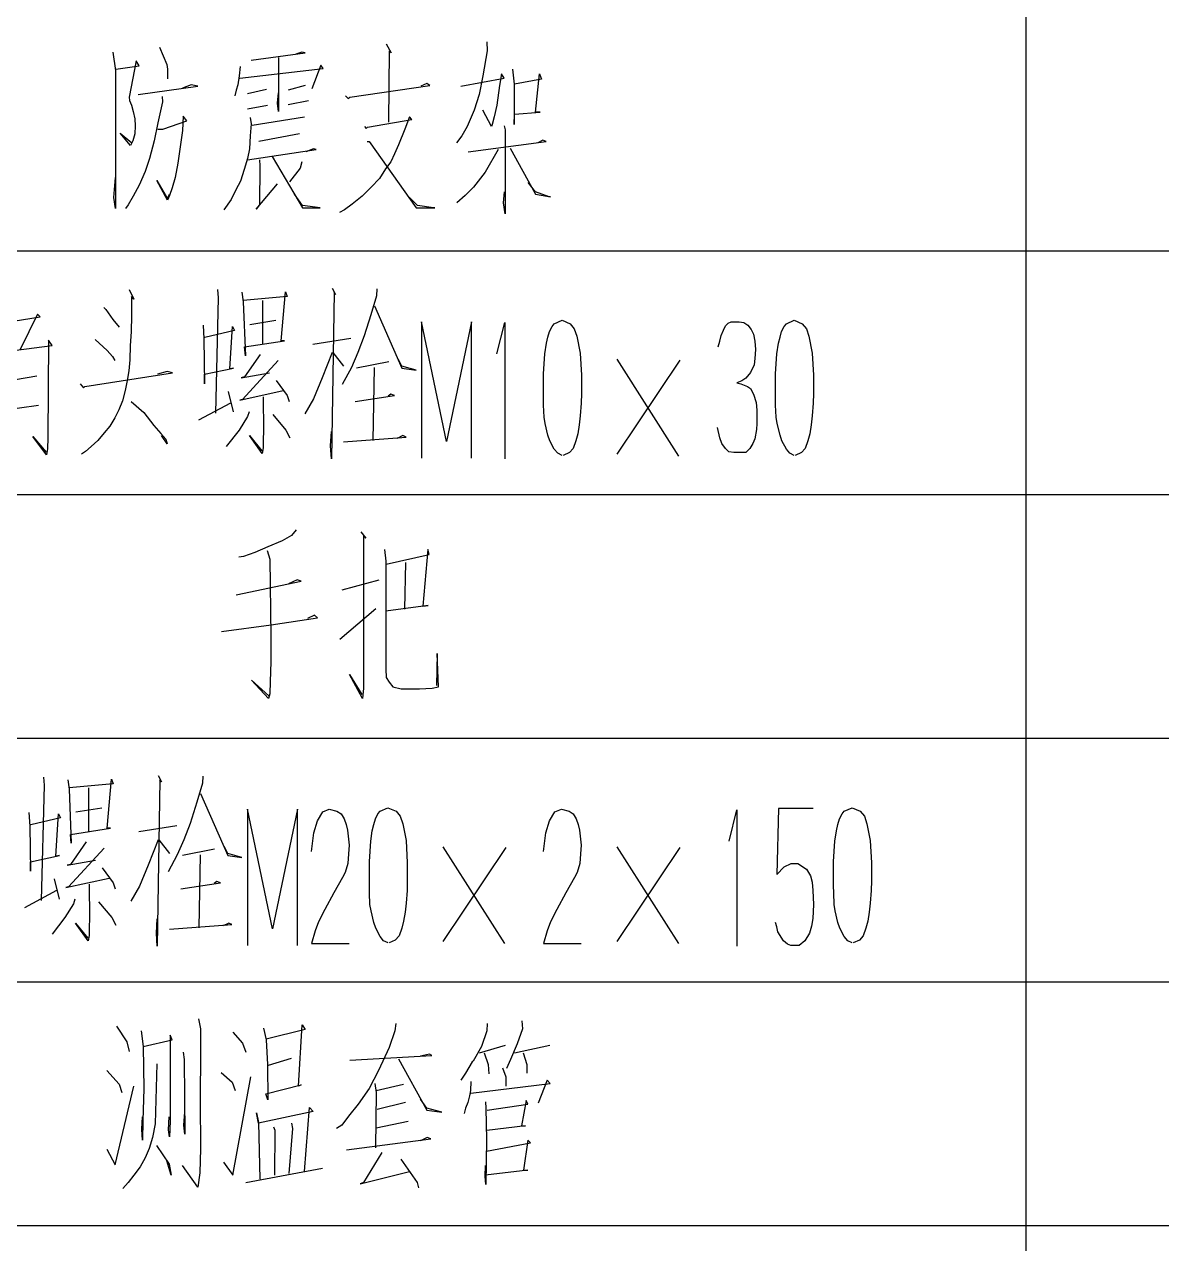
# Model space of a CAD drawing. Extents: x 0 to 2376, y 0 to 3364.
# Drawn here: x 1860.9 to 1991.6, y 1241.9 to 1382 of the extents above; entities that cross this region are included whole.
import ezdxf

# ---------------------------------------------------------------- set-up
doc = ezdxf.new("R2010")
doc.units = 0
doc.header["$MEASUREMENT"] = 0
doc.layers.add('6', color=7, linetype='Continuous')
doc.layers.add('9', color=7, linetype='Continuous')

# ---------------------------------------------------------------- blocks, each defined once
blk = doc.blocks.new('BLKENT235')
at = {"layer": '9', "color": 2, "linetype": 'Continuous'}
for p, q in [((1880.89, 1267.76), (1881.15, 1266.59)), ((1871.48, 1266.9), (1872.68, 1265.1)), ((1874.3, 1266.35), (1874.56, 1264.55)), ((1881.15, 1266.59), (1881.15, 1264.08)), ((1888.37, 1266.67), (1888.68, 1265.33)), ((1893.18, 1266.51), (1888.68, 1265.41)), ((1892.39, 1260), (1892.81, 1267.06)), ((1892.81, 1267.06), (1893.18, 1266.51)), ((1903.48, 1266.35), (1902.8, 1264.47)), ((1903.58, 1267.22), (1903.48, 1266.35)), ((1914.04, 1266.35), (1913.41, 1264.55)), ((1914.09, 1267.22), (1914.04, 1266.35)), ((1918.12, 1266.59), (1917.54, 1264.86)), ((1918.07, 1267.53), (1918.12, 1266.59)), ((1872.68, 1265.1), (1872.94, 1264)), ((1874.56, 1264.55), (1877.86, 1265.33)), ((1877.86, 1265.33), (1877.65, 1265.88)), ((1877.65, 1265.88), (1877.65, 1260.71)), ((1884.86, 1266.2), (1885.96, 1264.94)), ((1885.96, 1264.94), (1886.33, 1263.92)), ((1888.68, 1265.33), (1888.84, 1262.51)), ((1874.56, 1264.55), (1874.61, 1259.69)), ((1879.16, 1263.92), (1879.27, 1263.06)), ((1881.15, 1264.08), (1881.1, 1258.27)), ((1898.3, 1262.98), (1907.71, 1263.53)), ((1902.8, 1264.47), (1901.59, 1261.8)), ((1907.45, 1263.69), (1906.41, 1263.45)), ((1907.71, 1263.53), (1907.45, 1263.69)), ((1913.41, 1264.55), (1912.47, 1262.9)), ((1913.2, 1263.84), (1916.18, 1264.71)), ((1913.73, 1263.84), (1914.2, 1262.51)), ((1917.54, 1264.86), (1916.76, 1263.06)), ((1917.23, 1263.84), (1921.26, 1264.71)), ((1918.22, 1263.84), (1918.64, 1262.51)), ((1876.13, 1262.59), (1875.92, 1255.69)), ((1879.27, 1263.06), (1879.32, 1254.51)), ((1888.84, 1262.51), (1888.89, 1258.43)), ((1888.94, 1262.43), (1891.61, 1263.22)), ((1903.9, 1263.14), (1907.14, 1257.25)), ((1912.37, 1262.82), (1911.58, 1261.49)), ((1912.47, 1262.9), (1912.37, 1262.82)), ((1914.2, 1262.51), (1914.25, 1261.41)), ((1916.76, 1263.06), (1916.29, 1262.04)), ((1918.64, 1262.51), (1918.64, 1261.49)), ((1870.38, 1261.8), (1871.79, 1260.24)), ((1883.5, 1261.57), (1884.76, 1260.47)), ((1884.86, 1249.8), (1886.9, 1261.1)), ((1901.59, 1261.8), (1900.5, 1259.76)), ((1911.58, 1261.49), (1911.06, 1260.71)), ((1915.82, 1262.12), (1916.24, 1261.1)), ((1916.24, 1261.1), (1916.24, 1260)), ((1871.32, 1250.98), (1873.46, 1260)), ((1871.79, 1260.24), (1872.1, 1259.29)), ((1874.61, 1259.69), (1874.51, 1256.08)), ((1877.65, 1260.71), (1877.65, 1256.31)), ((1884.76, 1260.47), (1885.12, 1259.53)), ((1888.63, 1259.14), (1892.71, 1260.16)), ((1892.71, 1260.16), (1892.39, 1260)), ((1900.5, 1259.76), (1899.24, 1257.96)), ((1901.18, 1260.31), (1901.33, 1259.29)), ((1901.33, 1259.53), (1904.47, 1260.24)), ((1912.16, 1259.53), (1912.05, 1258.9)), ((1912.21, 1260.55), (1912.16, 1259.53)), ((1912.21, 1259.22), (1921.31, 1260.31)), ((1920.99, 1260.71), (1919.95, 1258.04)), ((1921.31, 1260.31), (1920.99, 1260.71)), ((1881.1, 1258.27), (1881.15, 1252.86)), ((1888.89, 1258.43), (1888.63, 1259.14)), ((1899.24, 1257.96), (1898.14, 1256.55)), ((1901.33, 1259.29), (1901.23, 1252.94)), ((1904.68, 1258.12), (1901.44, 1257.33)), ((1907.14, 1257.49), (1906.41, 1258.51)), ((1911.84, 1258.12), (1911.58, 1257.49)), ((1912.05, 1258.9), (1911.84, 1258.12)), ((1913.88, 1258.2), (1913.93, 1257.49)), ((1914.09, 1257.25), (1918.75, 1257.96)), ((1918.54, 1258.35), (1918.01, 1255.45)), ((1918.75, 1257.96), (1918.54, 1258.35)), ((1879.22, 1255.53), (1879.32, 1257.02)), ((1887.79, 1255.76), (1887.58, 1256.94)), ((1887.58, 1256.94), (1887.79, 1255.84)), ((1894.07, 1257.1), (1887.79, 1255.76)), ((1893.07, 1250.2), (1893.65, 1257.57)), ((1893.65, 1257.57), (1894.07, 1257.1)), ((1898.14, 1256.55), (1897.36, 1255.53)), ((1908.86, 1257.02), (1907.14, 1257.49)), ((1907.14, 1257.25), (1908.86, 1257.02)), ((1911.58, 1257.49), (1911.43, 1256.86)), ((1913.93, 1257.49), (1913.99, 1253.88)), ((1874.41, 1255.06), (1874.46, 1256.47)), ((1874.51, 1256.08), (1874.46, 1253.8)), ((1875.92, 1255.69), (1875.61, 1254.12)), ((1877.44, 1254.98), (1877.54, 1256.47)), ((1877.65, 1256), (1877.59, 1254.2)), ((1877.65, 1256.31), (1877.65, 1256)), ((1879.32, 1254.51), (1879.22, 1255.53)), ((1887.79, 1255.84), (1887.95, 1249.33)), ((1889.73, 1254.9), (1889.57, 1255.29)), ((1891.71, 1255.14), (1891.29, 1249.96)), ((1891.61, 1255.76), (1891.71, 1255.14)), ((1897.36, 1255.53), (1896.78, 1255.14)), ((1901.33, 1255.22), (1904.99, 1256)), ((1918.48, 1255.45), (1914.04, 1254.9)), ((1918.01, 1255.45), (1918.48, 1255.45)), ((1874.46, 1253.8), (1874.41, 1255.06)), ((1875.61, 1254.12), (1875.24, 1252.86)), ((1877.59, 1254.2), (1877.44, 1254.98)), ((1889.67, 1249.8), (1889.73, 1254.9)), ((1897.93, 1252.71), (1907.61, 1253.96)), ((1907.19, 1254.12), (1906.41, 1253.73)), ((1907.61, 1253.96), (1907.19, 1254.12)), ((1913.99, 1253.88), (1913.93, 1248.71)), ((1918.75, 1253.8), (1918.27, 1250.35)), ((1919.06, 1253.49), (1918.75, 1253.8)), ((1870.38, 1252.78), (1871.32, 1250.98)), ((1875.24, 1252.86), (1874.77, 1251.76)), ((1876.08, 1253.18), (1877.54, 1251.06)), ((1881.15, 1252.86), (1881.05, 1250.04)), ((1901.96, 1252.39), (1899.87, 1248.94)), ((1913.99, 1252.55), (1919.06, 1253.49)), ((1874.77, 1251.76), (1874.2, 1250.75)), ((1877.75, 1249.8), (1877.28, 1251.45)), ((1877.54, 1251.06), (1877.75, 1249.8)), ((1883.76, 1251.29), (1884.86, 1249.8)), ((1904.16, 1251.61), (1905.78, 1249.33)), ((1873.46, 1249.8), (1872.84, 1248.94)), ((1874.2, 1250.75), (1873.46, 1249.8)), ((1880.84, 1248.39), (1879.06, 1250.9)), ((1881.05, 1250.04), (1880.84, 1248.39)), ((1886.33, 1248.94), (1895.16, 1250.59)), ((1899.5, 1248.78), (1905.15, 1250.2)), ((1913.83, 1249.65), (1913.88, 1250.9)), ((1913.93, 1248.71), (1913.83, 1249.65)), ((1918.75, 1250.35), (1913.88, 1249.8)), ((1918.27, 1250.35), (1918.75, 1250.35)), ((1872.84, 1248.94), (1872.21, 1248.24)), ((1899.87, 1248.94), (1899.5, 1248.78)), ((1905.78, 1249.33), (1906.04, 1248.94)), ((1906.04, 1248.94), (1906.2, 1248.31))]:
    blk.add_line(p, q, dxfattribs=at)
blk = doc.blocks.new('BLKENT236')
at = {"layer": '9', "color": 2, "linetype": 'Continuous'}
for p, q in [((1863.15, 1294.59), (1862.84, 1281.33)), ((1863.1, 1295.53), (1863.15, 1294.59)), ((1865.87, 1295.22), (1866.03, 1294.12)), ((1871.1, 1294.75), (1866.03, 1294.27)), ((1870.42, 1289.65), (1870.89, 1295.29)), ((1870.89, 1295.29), (1871.1, 1294.75)), ((1876.48, 1295.22), (1876.17, 1276.08)), ((1876.27, 1295.69), (1876.64, 1294.98)), ((1876.64, 1294.98), (1876.48, 1295.22)), ((1881.35, 1294.82), (1880.72, 1292.63)), ((1881.4, 1295.61), (1881.35, 1294.82)), ((1866.03, 1294.12), (1866.29, 1287.92)), ((1868.27, 1294.27), (1868.27, 1289.25)), ((1881.14, 1293.65), (1884.27, 1286.51)), ((1866.81, 1291.53), (1869.79, 1292)), ((1880.72, 1292.63), (1879.93, 1290.2)), ((1889.4, 1278.08), (1886.52, 1291.84)), ((1886.52, 1291.84), (1886.52, 1276.16)), ((1892.27, 1291.84), (1889.4, 1278.08)), ((1892.27, 1276.16), (1892.27, 1291.84)), ((1895.18, 1291.52), (1895.93, 1291.84)), ((1895.93, 1291.84), (1896.82, 1291.6)), ((1896.82, 1291.6), (1897.29, 1291.28)), ((1901.53, 1291.28), (1901.79, 1291.6)), ((1901.79, 1291.6), (1902.68, 1292)), ((1902.68, 1292), (1903.62, 1291.6)), ((1903.62, 1291.6), (1904.09, 1291.04)), ((1921.84, 1291.52), (1922.6, 1291.84)), ((1922.6, 1291.84), (1923.49, 1291.6)), ((1923.49, 1291.6), (1923.96, 1291.28)), ((1941.87, 1288.16), (1942.76, 1291.76)), ((1942.76, 1291.76), (1942.76, 1276.08)), ((1947.57, 1291.92), (1947.36, 1284.32)), ((1951.54, 1291.92), (1947.57, 1291.92)), ((1954.86, 1291.28), (1955.12, 1291.6)), ((1955.12, 1291.6), (1956.01, 1292)), ((1956.01, 1292), (1956.95, 1291.6)), ((1956.95, 1291.6), (1957.42, 1291.04)), ((1861.42, 1291.45), (1861.53, 1289.88)), ((1865.03, 1290.82), (1861.63, 1290.04)), ((1864.51, 1286.43), (1864.82, 1291.29)), ((1864.82, 1291.29), (1865.03, 1290.82)), ((1879.93, 1290.2), (1879.2, 1288.31)), ((1894.16, 1289.12), (1894.58, 1290.48)), ((1894.58, 1290.48), (1895.18, 1291.52)), ((1897.29, 1291.28), (1897.63, 1290.72)), ((1897.63, 1290.72), (1897.87, 1290.08)), ((1901.06, 1290.08), (1901.24, 1290.72)), ((1901.24, 1290.72), (1901.53, 1291.28)), ((1904.09, 1291.04), (1904.38, 1290.16)), ((1904.38, 1290.16), (1904.75, 1288.24)), ((1920.82, 1289.12), (1921.24, 1290.48)), ((1921.24, 1290.48), (1921.84, 1291.52)), ((1923.96, 1291.28), (1924.3, 1290.72)), ((1924.3, 1290.72), (1924.54, 1290.08)), ((1954.39, 1290.08), (1954.58, 1290.72)), ((1954.58, 1290.72), (1954.86, 1291.28)), ((1957.42, 1291.04), (1957.71, 1290.16)), ((1957.71, 1290.16), (1958.08, 1288.24)), ((1861.53, 1289.88), (1861.58, 1284.71)), ((1866.18, 1288.94), (1870.78, 1289.65)), ((1866.29, 1287.92), (1866.18, 1288.94)), ((1870.78, 1289.65), (1870.42, 1289.65)), ((1874.03, 1289.25), (1878.42, 1289.96)), ((1893.9, 1286.96), (1894.16, 1289.12)), ((1897.87, 1290.08), (1898.03, 1289.44)), ((1898.03, 1289.44), (1898.21, 1287.68)), ((1900.69, 1288.16), (1900.88, 1289.36)), ((1900.88, 1289.36), (1901.06, 1290.08)), ((1920.56, 1286.96), (1920.82, 1289.12)), ((1924.54, 1290.08), (1924.69, 1289.44)), ((1924.69, 1289.44), (1924.88, 1287.68)), ((1954.03, 1288.16), (1954.21, 1289.36)), ((1954.21, 1289.36), (1954.39, 1290.08)), ((1870.05, 1287.37), (1865.97, 1282.9)), ((1868.01, 1288.08), (1866.18, 1285.49)), ((1876.27, 1288.31), (1875.12, 1285.41)), ((1876.33, 1288.31), (1877.58, 1286.75)), ((1879.2, 1288.31), (1878.47, 1286.59)), ((1884.27, 1286.75), (1883.86, 1287.53)), ((1898.21, 1287.68), (1898.16, 1286.72)), ((1900.54, 1285.84), (1900.69, 1288.16)), ((1904.75, 1288.24), (1904.9, 1285.68)), ((1916.09, 1276.4), (1909.03, 1287.52)), ((1909.03, 1276.64), (1916.25, 1287.44)), ((1924.88, 1287.68), (1924.82, 1286.72)), ((1936.09, 1276.4), (1929.03, 1287.52)), ((1929.03, 1276.64), (1936.25, 1287.44)), ((1953.87, 1285.84), (1954.03, 1288.16)), ((1958.08, 1288.24), (1958.24, 1285.68)), ((1861.58, 1285.8), (1864.93, 1286.51)), ((1864.93, 1286.51), (1864.51, 1286.43)), ((1865.82, 1285.41), (1869.06, 1285.96)), ((1878.47, 1286.59), (1877.42, 1284.63)), ((1882.76, 1287.22), (1879.05, 1286.51)), ((1881.09, 1286.59), (1880.93, 1278.2)), ((1885.9, 1286.27), (1884.27, 1286.75)), ((1884.27, 1286.51), (1885.9, 1286.27)), ((1898.16, 1286.72), (1898.05, 1285.6)), ((1924.82, 1286.72), (1924.72, 1285.6)), ((1861.58, 1284.71), (1861.58, 1285.8)), ((1866.18, 1285.49), (1865.82, 1285.41)), ((1869.84, 1285.1), (1871.1, 1283.37)), ((1875.12, 1285.41), (1874.13, 1282.98)), ((1897.74, 1284.56), (1897.45, 1284)), ((1898.05, 1285.6), (1897.74, 1284.56)), ((1900.54, 1283.04), (1900.54, 1285.84)), ((1904.9, 1285.68), (1904.9, 1283.6)), ((1924.41, 1284.56), (1924.12, 1284)), ((1924.72, 1285.6), (1924.41, 1284.56)), ((1947.36, 1284.32), (1948.22, 1285.2)), ((1948.22, 1285.2), (1949.01, 1285.6)), ((1949.01, 1285.6), (1949.76, 1285.6)), ((1949.76, 1285.6), (1950.76, 1284.96)), ((1950.76, 1284.96), (1951.23, 1284.16)), ((1953.87, 1283.04), (1953.87, 1285.84)), ((1958.24, 1285.68), (1958.24, 1283.6)), ((1864.3, 1283.84), (1864.88, 1281.49)), ((1865.66, 1282.82), (1870.63, 1283.92)), ((1868.33, 1283.22), (1868.38, 1279.29)), ((1871.1, 1283.37), (1871.31, 1282.67)), ((1878.89, 1282.67), (1883.44, 1283.37)), ((1883.02, 1283.53), (1882.71, 1283.29)), ((1883.44, 1283.37), (1883.02, 1283.53)), ((1897.45, 1284), (1896.46, 1282.24)), ((1904.9, 1283.6), (1904.88, 1282.48)), ((1924.12, 1284), (1923.12, 1282.24)), ((1951.23, 1284.16), (1951.41, 1283.44)), ((1951.41, 1283.44), (1951.52, 1282.48)), ((1958.24, 1283.6), (1958.21, 1282.48)), ((1860.95, 1280.55), (1864.61, 1282.51)), ((1865.97, 1282.9), (1865.66, 1282.82)), ((1874.13, 1282.98), (1873.14, 1281.25)), ((1896.46, 1282.24), (1895.41, 1280.32)), ((1900.56, 1282.24), (1900.54, 1283.04)), ((1900.61, 1280.88), (1900.56, 1282.24)), ((1904.88, 1282.48), (1904.77, 1281.04)), ((1923.12, 1282.24), (1922.08, 1280.32)), ((1951.52, 1282.48), (1951.57, 1280.88)), ((1953.9, 1282.24), (1953.87, 1283.04)), ((1953.95, 1280.88), (1953.9, 1282.24)), ((1958.21, 1282.48), (1958.1, 1281.04)), ((1866.55, 1280.94), (1865.56, 1279.37)), ((1866.71, 1281.49), (1866.55, 1280.94)), ((1869.42, 1281.18), (1870.94, 1279.37)), ((1900.75, 1280.16), (1900.61, 1280.88)), ((1904.77, 1281.04), (1904.64, 1280)), ((1951.57, 1280.88), (1951.49, 1279.28)), ((1954.08, 1280.16), (1953.95, 1280.88)), ((1958.1, 1281.04), (1957.97, 1280)), ((1865.56, 1279.37), (1864.09, 1277.49)), ((1868.38, 1279.29), (1868.33, 1278.27)), ((1870.94, 1279.37), (1871.41, 1278.51)), ((1876.07, 1277.57), (1876.17, 1279.22)), ((1895.41, 1280.32), (1894.71, 1278.88)), ((1901.06, 1278.8), (1900.75, 1280.16)), ((1904.48, 1278.96), (1904.27, 1278.16)), ((1904.64, 1280), (1904.48, 1278.96)), ((1922.08, 1280.32), (1921.37, 1278.88)), ((1951.49, 1279.28), (1951.33, 1278.4)), ((1954.39, 1278.8), (1954.08, 1280.16)), ((1957.82, 1278.96), (1957.61, 1278.16)), ((1957.97, 1280), (1957.82, 1278.96)), ((1868.22, 1276.71), (1866.76, 1278.75)), ((1866.76, 1278.75), (1868.17, 1277.02)), ((1868.33, 1278.27), (1868.33, 1277.33)), ((1876.17, 1276.08), (1876.07, 1277.57)), ((1877.58, 1278.04), (1884.75, 1278.59)), ((1884.38, 1278.75), (1883.75, 1278.43)), ((1884.75, 1278.59), (1884.38, 1278.75)), ((1894.31, 1277.84), (1893.9, 1276.4)), ((1894.71, 1278.88), (1894.31, 1277.84)), ((1901.27, 1278.16), (1901.06, 1278.8)), ((1901.79, 1277.2), (1901.27, 1278.16)), ((1904.27, 1278.16), (1903.96, 1277.28)), ((1920.98, 1277.84), (1920.56, 1276.4)), ((1921.37, 1278.88), (1920.98, 1277.84)), ((1947.36, 1278.32), (1947.2, 1278.8)), ((1947.49, 1277.76), (1947.36, 1278.32)), ((1948.12, 1276.72), (1947.49, 1277.76)), ((1951.1, 1277.6), (1950.58, 1276.72)), ((1951.33, 1278.4), (1951.1, 1277.6)), ((1954.6, 1278.16), (1954.39, 1278.8)), ((1955.12, 1277.2), (1954.6, 1278.16)), ((1957.61, 1278.16), (1957.29, 1277.28)), ((1868.33, 1277.33), (1868.22, 1276.71)), ((1893.9, 1276.4), (1898.21, 1276.4)), ((1902.18, 1276.72), (1901.79, 1277.2)), ((1902.71, 1276.48), (1902.18, 1276.72)), ((1903.52, 1276.8), (1902.81, 1276.48)), ((1903.96, 1277.28), (1903.52, 1276.8)), ((1920.56, 1276.4), (1924.88, 1276.4)), ((1948.59, 1276.32), (1948.12, 1276.72)), ((1948.98, 1276.16), (1948.59, 1276.32)), ((1949.92, 1276.16), (1948.98, 1276.16)), ((1950.58, 1276.72), (1949.92, 1276.16)), ((1955.52, 1276.72), (1955.12, 1277.2)), ((1956.04, 1276.48), (1955.52, 1276.72)), ((1956.85, 1276.8), (1956.14, 1276.48)), ((1957.29, 1277.28), (1956.85, 1276.8))]:
    blk.add_line(p, q, dxfattribs=at)
blk = doc.blocks.new('BLKENT237')
at = {"layer": '9', "color": 2, "linetype": 'Continuous'}
for p, q in [((1892.13, 1323.92), (1891.61, 1323.29)), ((1890.51, 1322.67), (1888.89, 1321.96)), ((1891.61, 1323.29), (1890.51, 1322.67)), ((1899.56, 1323.69), (1900.13, 1322.98)), ((1900.13, 1322.98), (1899.87, 1323.37)), ((1899.87, 1323.37), (1899.87, 1307.76)), ((1887.37, 1321.33), (1886.07, 1320.86)), ((1888.89, 1321.96), (1887.37, 1321.33)), ((1888.78, 1321.57), (1889.1, 1320.55)), ((1902.27, 1321.65), (1902.43, 1320.31)), ((1902.48, 1320), (1907.4, 1321.1)), ((1907.24, 1321.65), (1906.67, 1315.14)), ((1907.4, 1321.1), (1907.24, 1321.65)), ((1886.07, 1320.86), (1885.54, 1320.78)), ((1889.1, 1320.55), (1889.2, 1311.69)), ((1902.43, 1320.31), (1902.43, 1307.92)), ((1904.68, 1320.16), (1904.58, 1314.82)), ((1892.24, 1318.2), (1891.24, 1317.73)), ((1892.71, 1318.04), (1892.24, 1318.2)), ((1897.41, 1317.02), (1901.65, 1318.2)), ((1885.23, 1316.47), (1892.71, 1318.04)), ((1894.22, 1314.12), (1893.44, 1313.73)), ((1894.59, 1313.8), (1894.22, 1314.12)), ((1897.15, 1311.37), (1901.28, 1314.9)), ((1907.29, 1315.22), (1902.43, 1314.59)), ((1906.67, 1315.14), (1907.29, 1315.22)), ((1883.56, 1312.24), (1889.25, 1313.02)), ((1889.25, 1313.02), (1894.59, 1313.8)), ((1889.2, 1311.69), (1889.2, 1308.78)), ((1889.2, 1308.78), (1889.15, 1306.51)), ((1908.34, 1309.73), (1908.24, 1306.04)), ((1908.5, 1305.88), (1908.34, 1309.73)), ((1899.76, 1304.55), (1898.25, 1307.29)), ((1898.25, 1307.29), (1899.66, 1305.02)), ((1899.87, 1307.76), (1899.87, 1305.73)), ((1902.43, 1307.92), (1902.48, 1306.98)), ((1902.48, 1306.98), (1902.8, 1306.43)), ((1888.94, 1304.55), (1887.01, 1306.67)), ((1887.01, 1306.67), (1888.99, 1304.86)), ((1889.15, 1306.51), (1889.1, 1305.1)), ((1899.87, 1305.73), (1899.76, 1304.55)), ((1902.8, 1306.43), (1903.22, 1305.88)), ((1903.22, 1305.88), (1904.21, 1305.65)), ((1904.21, 1305.65), (1906.3, 1305.65)), ((1906.3, 1305.65), (1907.76, 1305.73)), ((1907.76, 1305.73), (1908.5, 1305.88)), ((1889.1, 1305.1), (1888.94, 1304.55))]:
    blk.add_line(p, q, dxfattribs=at)
blk = doc.blocks.new('BLKENT238')
at = {"layer": '9', "color": 2, "linetype": 'Continuous'}
for p, q in [((1872.95, 1351.53), (1873.48, 1350.43)), ((1873.48, 1350.43), (1873.22, 1350.75)), ((1873.22, 1350.75), (1873.22, 1348.55)), ((1883.15, 1350.59), (1882.84, 1337.33)), ((1883.1, 1351.53), (1883.15, 1350.59)), ((1885.87, 1351.22), (1886.03, 1350.12)), ((1891.1, 1350.75), (1886.03, 1350.27)), ((1890.42, 1345.65), (1890.89, 1351.29)), ((1890.89, 1351.29), (1891.1, 1350.75)), ((1896.48, 1351.22), (1896.17, 1332.08)), ((1896.27, 1351.69), (1896.64, 1350.98)), ((1896.64, 1350.98), (1896.48, 1351.22)), ((1901.35, 1350.82), (1900.72, 1348.63)), ((1901.4, 1351.61), (1901.35, 1350.82)), ((1870.03, 1349.49), (1870.24, 1349.25)), ((1870.24, 1349.25), (1871.07, 1348.08)), ((1886.03, 1350.12), (1886.29, 1343.92)), ((1888.27, 1350.27), (1888.27, 1345.25)), ((1901.14, 1349.65), (1904.27, 1342.51)), ((1858.63, 1347.76), (1862.71, 1348.39)), ((1862.39, 1348.71), (1860.41, 1344.63)), ((1862.71, 1348.39), (1862.39, 1348.71)), ((1871.07, 1348.08), (1871.8, 1347.22)), ((1873.22, 1348.55), (1873.16, 1346.67)), ((1886.81, 1347.53), (1889.79, 1348)), ((1900.72, 1348.63), (1899.93, 1346.2)), ((1909.4, 1334.08), (1906.52, 1347.84)), ((1906.52, 1347.84), (1906.52, 1332.16)), ((1912.27, 1347.84), (1909.4, 1334.08)), ((1912.27, 1332.16), (1912.27, 1347.84)), ((1915.2, 1344.16), (1916.09, 1347.76)), ((1916.09, 1347.76), (1916.09, 1332.08)), ((1921.53, 1347.28), (1921.79, 1347.6)), ((1921.79, 1347.6), (1922.68, 1348)), ((1922.68, 1348), (1923.62, 1347.6)), ((1923.62, 1347.6), (1924.09, 1347.04)), ((1941.45, 1347.36), (1941.76, 1347.68)), ((1941.76, 1347.68), (1942.13, 1347.84)), ((1942.13, 1347.84), (1943.02, 1347.84)), ((1943.02, 1347.84), (1943.57, 1347.76)), ((1943.57, 1347.76), (1944.04, 1347.44)), ((1948.2, 1347.28), (1948.46, 1347.6)), ((1948.46, 1347.6), (1949.35, 1348)), ((1949.35, 1348), (1950.29, 1347.6)), ((1950.29, 1347.6), (1950.76, 1347.04)), ((1873.16, 1346.67), (1873.06, 1345.1)), ((1881.43, 1347.45), (1881.53, 1345.88)), ((1885.03, 1346.82), (1881.63, 1346.04)), ((1884.51, 1342.43), (1884.82, 1347.29)), ((1884.82, 1347.29), (1885.03, 1346.82)), ((1899.93, 1346.2), (1899.2, 1344.31)), ((1921.06, 1346.08), (1921.24, 1346.72)), ((1921.24, 1346.72), (1921.53, 1347.28)), ((1924.09, 1347.04), (1924.38, 1346.16)), ((1940.8, 1345.6), (1940.95, 1346.24)), ((1940.95, 1346.24), (1941.22, 1346.88)), ((1941.22, 1346.88), (1941.45, 1347.36)), ((1944.04, 1347.44), (1944.41, 1346.96)), ((1944.41, 1346.96), (1944.67, 1346.4)), ((1944.67, 1346.4), (1944.85, 1345.6)), ((1947.73, 1346.08), (1947.91, 1346.72)), ((1947.91, 1346.72), (1948.2, 1347.28)), ((1950.76, 1347.04), (1951.05, 1346.16)), ((1857.84, 1344.31), (1864.07, 1345.1)), ((1863.65, 1345.73), (1863.59, 1334.51)), ((1864.07, 1345.1), (1863.65, 1345.73)), ((1869.03, 1345.8), (1870.39, 1344.55)), ((1873.06, 1345.1), (1873.01, 1343.45)), ((1881.53, 1345.88), (1881.58, 1340.71)), ((1886.18, 1344.94), (1890.78, 1345.65)), ((1886.29, 1343.92), (1886.18, 1344.94)), ((1890.78, 1345.65), (1890.42, 1345.65)), ((1894.03, 1345.25), (1898.42, 1345.96)), ((1920.69, 1344.16), (1920.88, 1345.36)), ((1920.88, 1345.36), (1921.06, 1346.08)), ((1924.38, 1346.16), (1924.75, 1344.24)), ((1940.64, 1344.96), (1940.8, 1345.6)), ((1944.85, 1345.6), (1944.93, 1344.64)), ((1947.36, 1344.16), (1947.54, 1345.36)), ((1947.54, 1345.36), (1947.73, 1346.08)), ((1951.05, 1346.16), (1951.41, 1344.24)), ((1870.39, 1344.55), (1871.02, 1343.84)), ((1871.02, 1343.84), (1871.28, 1343.37)), ((1873.01, 1343.45), (1872.9, 1342.2)), ((1890.05, 1343.37), (1885.97, 1338.9)), ((1888.01, 1344.08), (1886.18, 1341.49)), ((1896.27, 1344.31), (1895.12, 1341.41)), ((1896.33, 1344.31), (1897.58, 1342.75)), ((1899.2, 1344.31), (1898.47, 1342.59)), ((1904.27, 1342.75), (1903.86, 1343.53)), ((1920.54, 1341.84), (1920.69, 1344.16)), ((1924.75, 1344.24), (1924.9, 1341.68)), ((1936.09, 1332.4), (1929.03, 1343.52)), ((1929.03, 1332.64), (1936.25, 1343.44)), ((1944.85, 1343.6), (1944.75, 1342.88)), ((1944.93, 1344.64), (1944.85, 1343.6)), ((1947.2, 1341.84), (1947.36, 1344.16)), ((1951.41, 1344.24), (1951.57, 1341.68)), ((1872.9, 1342.2), (1872.69, 1341.1)), ((1877.29, 1342.12), (1876.2, 1341.8)), ((1877.92, 1341.96), (1877.29, 1342.12)), ((1881.58, 1341.8), (1884.93, 1342.51)), ((1884.93, 1342.51), (1884.51, 1342.43)), ((1898.47, 1342.59), (1897.43, 1340.63)), ((1902.76, 1343.22), (1899.05, 1342.51)), ((1901.09, 1342.59), (1900.93, 1334.2)), ((1905.9, 1342.27), (1904.27, 1342.75)), ((1904.27, 1342.51), (1905.9, 1342.27)), ((1944.33, 1342), (1943.8, 1341.36)), ((1944.75, 1342.88), (1944.33, 1342)), ((1862.34, 1341.57), (1858.52, 1340.94)), ((1867.31, 1340.71), (1867.67, 1340.24)), ((1867.83, 1340.39), (1877.92, 1341.96)), ((1872.69, 1341.1), (1872.48, 1339.92)), ((1881.58, 1340.71), (1881.58, 1341.8)), ((1885.82, 1341.41), (1889.06, 1341.96)), ((1886.18, 1341.49), (1885.82, 1341.41)), ((1889.84, 1341.1), (1891.1, 1339.37)), ((1895.12, 1341.41), (1894.13, 1338.98)), ((1920.54, 1339.04), (1920.54, 1341.84)), ((1924.9, 1341.68), (1924.9, 1339.6)), ((1943.33, 1341.04), (1942.76, 1340.8)), ((1942.76, 1340.8), (1943.23, 1340.72)), ((1943.23, 1340.72), (1943.99, 1340.4)), ((1943.8, 1341.36), (1943.33, 1341.04)), ((1947.2, 1339.04), (1947.2, 1341.84)), ((1951.57, 1341.68), (1951.57, 1339.6)), ((1867.67, 1340.24), (1867.83, 1340.39)), ((1872.48, 1339.92), (1872.17, 1338.75)), ((1884.3, 1339.84), (1884.88, 1337.49)), ((1885.66, 1338.82), (1890.63, 1339.92)), ((1888.33, 1339.22), (1888.38, 1335.29)), ((1891.1, 1339.37), (1891.31, 1338.67)), ((1898.89, 1338.67), (1903.44, 1339.37)), ((1903.02, 1339.53), (1902.71, 1339.29)), ((1903.44, 1339.37), (1903.02, 1339.53)), ((1924.9, 1339.6), (1924.88, 1338.48)), ((1943.99, 1340.4), (1944.35, 1340.16)), ((1944.35, 1340.16), (1944.69, 1339.52)), ((1944.69, 1339.52), (1944.98, 1338.56)), ((1951.57, 1339.6), (1951.54, 1338.48)), ((1858.16, 1337.65), (1862.5, 1338.27)), ((1872.17, 1338.75), (1871.75, 1337.73)), ((1873.16, 1338.67), (1874.63, 1337.41)), ((1880.95, 1336.55), (1884.61, 1338.51)), ((1885.97, 1338.9), (1885.66, 1338.82)), ((1894.13, 1338.98), (1893.14, 1337.25)), ((1920.56, 1338.24), (1920.54, 1339.04)), ((1920.61, 1336.88), (1920.56, 1338.24)), ((1924.88, 1338.48), (1924.77, 1337.04)), ((1944.98, 1338.56), (1945.06, 1337.68)), ((1947.23, 1338.24), (1947.2, 1339.04)), ((1947.28, 1336.88), (1947.23, 1338.24)), ((1951.54, 1338.48), (1951.44, 1337.04)), ((1871.28, 1336.78), (1870.71, 1335.84)), ((1871.75, 1337.73), (1871.28, 1336.78)), ((1874.63, 1337.41), (1875.78, 1335.92)), ((1886.55, 1336.94), (1885.56, 1335.37)), ((1886.71, 1337.49), (1886.55, 1336.94)), ((1889.43, 1337.18), (1890.94, 1335.37)), ((1920.75, 1336.16), (1920.61, 1336.88)), ((1924.77, 1337.04), (1924.64, 1336)), ((1945.06, 1337.68), (1945.06, 1336.16)), ((1947.41, 1336.16), (1947.28, 1336.88)), ((1951.44, 1337.04), (1951.31, 1336)), ((1870.08, 1335.06), (1869.35, 1334.2)), ((1870.71, 1335.84), (1870.08, 1335.06)), ((1875.78, 1335.92), (1876.56, 1334.98)), ((1876.56, 1334.98), (1877.14, 1334.35)), ((1885.56, 1335.37), (1884.09, 1333.49)), ((1888.38, 1335.29), (1888.33, 1334.27)), ((1890.94, 1335.37), (1891.41, 1334.51)), ((1896.07, 1333.57), (1896.17, 1335.22)), ((1921.06, 1334.8), (1920.75, 1336.16)), ((1924.64, 1336), (1924.48, 1334.96)), ((1940.8, 1334.48), (1940.54, 1335.68)), ((1945.03, 1335.44), (1944.85, 1334.4)), ((1945.06, 1336.16), (1945.03, 1335.44)), ((1947.73, 1334.8), (1947.41, 1336.16)), ((1951.31, 1336), (1951.15, 1334.96)), ((1863.44, 1332.55), (1861.87, 1334.67)), ((1861.87, 1334.67), (1863.39, 1332.86)), ((1863.59, 1334.51), (1863.54, 1333.25)), ((1869.35, 1334.2), (1868.56, 1333.49)), ((1877.29, 1333.8), (1876.67, 1334.75)), ((1877.14, 1334.35), (1877.29, 1333.8)), ((1888.22, 1332.71), (1886.76, 1334.75)), ((1886.76, 1334.75), (1888.17, 1333.02)), ((1888.33, 1334.27), (1888.33, 1333.33)), ((1896.17, 1332.08), (1896.07, 1333.57)), ((1897.58, 1334.04), (1904.75, 1334.59)), ((1904.38, 1334.75), (1903.75, 1334.43)), ((1904.75, 1334.59), (1904.38, 1334.75)), ((1921.27, 1334.16), (1921.06, 1334.8)), ((1921.79, 1333.2), (1921.27, 1334.16)), ((1924.27, 1334.16), (1923.96, 1333.28)), ((1924.48, 1334.96), (1924.27, 1334.16)), ((1941.06, 1333.84), (1940.8, 1334.48)), ((1941.45, 1333.28), (1941.06, 1333.84)), ((1944.61, 1333.84), (1944.25, 1333.28)), ((1944.85, 1334.4), (1944.61, 1333.84)), ((1947.93, 1334.16), (1947.73, 1334.8)), ((1948.46, 1333.2), (1947.93, 1334.16)), ((1950.94, 1334.16), (1950.63, 1333.28)), ((1951.15, 1334.96), (1950.94, 1334.16)), ((1863.54, 1333.25), (1863.44, 1332.55)), ((1867.93, 1332.94), (1867.46, 1332.63)), ((1868.56, 1333.49), (1867.93, 1332.94)), ((1888.33, 1333.33), (1888.22, 1332.71)), ((1922.18, 1332.72), (1921.79, 1333.2)), ((1922.71, 1332.48), (1922.18, 1332.72)), ((1923.52, 1332.8), (1922.81, 1332.48)), ((1923.96, 1333.28), (1923.52, 1332.8)), ((1941.84, 1332.88), (1941.45, 1333.28)), ((1942.44, 1332.8), (1941.84, 1332.88)), ((1943.8, 1332.8), (1942.44, 1332.8)), ((1944.25, 1333.28), (1943.8, 1332.8)), ((1948.85, 1332.72), (1948.46, 1333.2)), ((1949.37, 1332.48), (1948.85, 1332.72)), ((1950.18, 1332.8), (1949.48, 1332.48)), ((1950.63, 1333.28), (1950.18, 1332.8))]:
    blk.add_line(p, q, dxfattribs=at)
blk = doc.blocks.new('BLKENT239')
at = {"layer": '9', "color": 2, "linetype": 'Continuous'}
for p, q in [((1914.04, 1380), (1914.09, 1378.98)), ((1871.06, 1378.82), (1871.37, 1376.71)), ((1876.44, 1379.37), (1877.28, 1377.41)), ((1886.95, 1377.88), (1893.18, 1378.75)), ((1892.76, 1378.82), (1892.08, 1378.59)), ((1893.18, 1378.75), (1892.76, 1378.82)), ((1902.48, 1379.76), (1903.06, 1378.75)), ((1902.8, 1378.98), (1902.75, 1370.75)), ((1903.06, 1378.75), (1902.8, 1378.98)), ((1914.09, 1378.98), (1913.57, 1376.08)), ((1871.42, 1376.86), (1874.09, 1377.25)), ((1873.73, 1377.8), (1872.94, 1373.65)), ((1874.09, 1377.25), (1873.73, 1377.8)), ((1877.28, 1377.41), (1877.33, 1376.86)), ((1885.7, 1377.18), (1885.59, 1376.08)), ((1890.09, 1378.2), (1890.09, 1372)), ((1894.95, 1377.33), (1893.91, 1374.59)), ((1895.22, 1376.94), (1894.95, 1377.33)), ((1871.37, 1376.71), (1871.37, 1360.86)), ((1877.33, 1376.86), (1877.33, 1375.76)), ((1885.59, 1376.08), (1885.44, 1375.06)), ((1885.65, 1375.84), (1895.22, 1376.94)), ((1911.06, 1374.9), (1916.03, 1375.84)), ((1913.57, 1376.08), (1913.15, 1373.96)), ((1915.71, 1376.31), (1915.5, 1374.98)), ((1916.03, 1375.84), (1915.71, 1376.31)), ((1916.97, 1376.86), (1917.18, 1375.14)), ((1920.31, 1375.69), (1917.23, 1375.14)), ((1919.63, 1371.92), (1920.1, 1376.31)), ((1920.1, 1376.31), (1920.31, 1375.69)), ((1873.99, 1373.96), (1880.84, 1374.9)), ((1880.05, 1375.06), (1879.06, 1374.67)), ((1880.84, 1374.9), (1880.05, 1375.06)), ((1885.23, 1374.43), (1885.07, 1373.8)), ((1885.44, 1375.06), (1885.23, 1374.43)), ((1888.73, 1374.51), (1886.54, 1374.04)), ((1893.18, 1374.98), (1891.19, 1374.43)), ((1898.3, 1373.65), (1907.5, 1374.98)), ((1907.14, 1375.22), (1906.46, 1374.9)), ((1907.5, 1374.98), (1907.14, 1375.22)), ((1915.5, 1374.98), (1915.19, 1372.71)), ((1917.18, 1375.14), (1917.18, 1370.51)), ((1872.94, 1373.65), (1872.99, 1373.25)), ((1872.99, 1373.25), (1873.2, 1372.71)), ((1876.76, 1373.1), (1876.24, 1370.67)), ((1876.71, 1373.73), (1876.76, 1373.1)), ((1889.99, 1372.94), (1890.09, 1374.12)), ((1890.09, 1372), (1889.99, 1372.94)), ((1891.19, 1372.78), (1893.54, 1373.25)), ((1897.78, 1373.8), (1898.09, 1373.49)), ((1898.09, 1373.49), (1898.3, 1373.65)), ((1913.15, 1373.96), (1912.58, 1372.16)), ((1873.2, 1372.71), (1873.41, 1372)), ((1873.41, 1372), (1873.57, 1371.14)), ((1879.16, 1371.45), (1879.06, 1369.8)), ((1879.58, 1370.9), (1879.16, 1371.45)), ((1886.54, 1372.31), (1888.84, 1372.71)), ((1912.58, 1372.16), (1911.79, 1370.27)), ((1914.56, 1370.27), (1913.57, 1372.16)), ((1915.19, 1372.71), (1914.88, 1371.37)), ((1917.18, 1370.51), (1917.23, 1371.69)), ((1917.23, 1371.69), (1920.16, 1371.92)), ((1920.16, 1371.92), (1919.63, 1371.92)), ((1873.57, 1371.14), (1873.62, 1370.35)), ((1873.62, 1370.35), (1873.57, 1369.41)), ((1876.24, 1370.67), (1875.82, 1368.63)), ((1876.81, 1369.96), (1879.58, 1370.9)), ((1886.85, 1371.29), (1886.95, 1370.59)), ((1886.95, 1370.59), (1886.85, 1369.18)), ((1887.06, 1370.43), (1893.07, 1371.37)), ((1899.97, 1370.27), (1900.18, 1370.04)), ((1900.18, 1370.04), (1900.34, 1370.2)), ((1900.34, 1370.2), (1905.41, 1371.06)), ((1905.15, 1371.37), (1904.63, 1369.96)), ((1905.41, 1371.06), (1905.15, 1371.37)), ((1911.79, 1370.27), (1911.16, 1369.18)), ((1914.67, 1370.51), (1914.56, 1370.27)), ((1914.88, 1371.37), (1914.67, 1370.51)), ((1916.03, 1370.35), (1916.13, 1369.88)), ((1873.1, 1368.08), (1871.9, 1369.49)), ((1871.9, 1369.49), (1873.25, 1368.39)), ((1873.36, 1368.63), (1873.1, 1368.08)), ((1873.57, 1369.41), (1873.36, 1368.63)), ((1875.82, 1368.63), (1875.29, 1366.59)), ((1876.24, 1369.96), (1876.81, 1369.96)), ((1879.06, 1369.8), (1878.54, 1366.04)), ((1886.85, 1369.18), (1886.75, 1367.69)), ((1892.5, 1369.41), (1887.84, 1368.55)), ((1904.63, 1369.96), (1903.9, 1368.16)), ((1911.16, 1369.18), (1910.54, 1368.39)), ((1916.13, 1369.88), (1916.13, 1369.49)), ((1916.13, 1369.49), (1916.13, 1360.24)), ((1920.47, 1368.71), (1919.9, 1368.39)), ((1920.84, 1368.55), (1920.47, 1368.71)), ((1886.75, 1367.69), (1886.54, 1366.59)), ((1886.54, 1366.43), (1894.43, 1367.61)), ((1894.12, 1367.69), (1893.23, 1367.37)), ((1894.43, 1367.61), (1894.12, 1367.69)), ((1900.29, 1368.55), (1900.5, 1368.55)), ((1900.5, 1368.55), (1905.93, 1360.94)), ((1903.9, 1368.16), (1903.42, 1367.14)), ((1911.9, 1367.37), (1920.84, 1368.55)), ((1915.35, 1367.61), (1913.83, 1365.02)), ((1916.71, 1367.76), (1919.63, 1362.51)), ((1875.29, 1366.59), (1874.77, 1365.1)), ((1878.54, 1366.04), (1878.22, 1364.39)), ((1886.54, 1366.59), (1886.17, 1365.33)), ((1887.9, 1366.43), (1887.95, 1365.73)), ((1889.36, 1366.82), (1892.86, 1360.94)), ((1892.76, 1366.2), (1892.6, 1365.49)), ((1903.01, 1366.2), (1902.38, 1365.41)), ((1903.42, 1367.14), (1903.01, 1366.2)), ((1871.16, 1362.12), (1871.37, 1364.39)), ((1874.77, 1365.1), (1874.09, 1363.53)), ((1878.22, 1364.39), (1877.86, 1363.22)), ((1886.17, 1365.33), (1885.75, 1364)), ((1887.95, 1365.73), (1887.9, 1361.25)), ((1892.6, 1365.49), (1891.35, 1363.92)), ((1902.38, 1365.41), (1901.7, 1364.31)), ((1913.83, 1365.02), (1912.52, 1363.29)), ((1874.09, 1363.53), (1873.41, 1362.27)), ((1877.33, 1361.8), (1876.13, 1364.08)), ((1876.13, 1364.08), (1877.33, 1361.96)), ((1877.86, 1363.22), (1877.59, 1362.35)), ((1885.18, 1362.98), (1884.65, 1361.88)), ((1885.75, 1364), (1885.18, 1362.98)), ((1887.53, 1360.78), (1889.99, 1363.69)), ((1900.76, 1363.29), (1899.71, 1362.27)), ((1901.7, 1364.31), (1900.76, 1363.29)), ((1912.42, 1363.22), (1911.53, 1362.35)), ((1912.52, 1363.29), (1912.42, 1363.22)), ((1919.63, 1362.75), (1918.8, 1363.84)), ((1871.37, 1360.86), (1871.16, 1362.12)), ((1873.41, 1362.27), (1872.84, 1361.25)), ((1877.33, 1361.96), (1877.59, 1362.51)), ((1877.59, 1362.35), (1877.33, 1361.8)), ((1884.65, 1361.88), (1883.82, 1360.71)), ((1892.86, 1361.18), (1891.92, 1362.51)), ((1899.71, 1362.27), (1898.56, 1361.33)), ((1906.09, 1361.18), (1905.15, 1362.12)), ((1911.53, 1362.35), (1910.59, 1361.49)), ((1915.97, 1361.49), (1916.08, 1362.75)), ((1921.2, 1362.2), (1919.63, 1362.75)), ((1919.63, 1362.51), (1921.36, 1362.2)), ((1921.36, 1362.2), (1921.2, 1362.2)), ((1872.84, 1361.25), (1872.52, 1360.86)), ((1887.9, 1361.25), (1887.53, 1360.78)), ((1894.9, 1360.94), (1892.86, 1361.18)), ((1892.86, 1360.94), (1894.9, 1360.94)), ((1897.67, 1360.71), (1897.1, 1360.39)), ((1898.56, 1361.33), (1897.67, 1360.71)), ((1905.93, 1360.94), (1908.08, 1360.94)), ((1907.92, 1360.94), (1906.09, 1361.18)), ((1908.08, 1360.94), (1907.92, 1360.94)), ((1916.13, 1360.24), (1915.97, 1361.49))]:
    blk.add_line(p, q, dxfattribs=at)
blk = doc.blocks.new('BLKENT201')
at = {"layer": '9'}
for name in ['BLKENT239', 'BLKENT238', 'BLKENT237', 'BLKENT236', 'BLKENT235']:
    blk.add_blockref(name, (0, 0), dxfattribs=at)
blk = doc.blocks.new('BLKENT184')
at = {"layer": '9', "color": 1, "linetype": 'Continuous'}
for p, q in [((1976, 280), (1976, 1664)), ((1616, 1356), (2336, 1356)), ((1616, 1328), (2336, 1328)), ((1616, 1300), (2336, 1300)), ((1616, 1272), (2336, 1272)), ((1616, 1244), (2336, 1244))]:
    blk.add_line(p, q, dxfattribs=at)
at = {"layer": '9'}
blk.add_blockref('BLKENT201', (0, 0), dxfattribs=at)

msp = doc.modelspace()

# ---------------------------------------------------------------- block references
at = {"layer": '6'}
msp.add_blockref('BLKENT184', (0, 0), dxfattribs=at)

doc.saveas('drawing.dxf')
